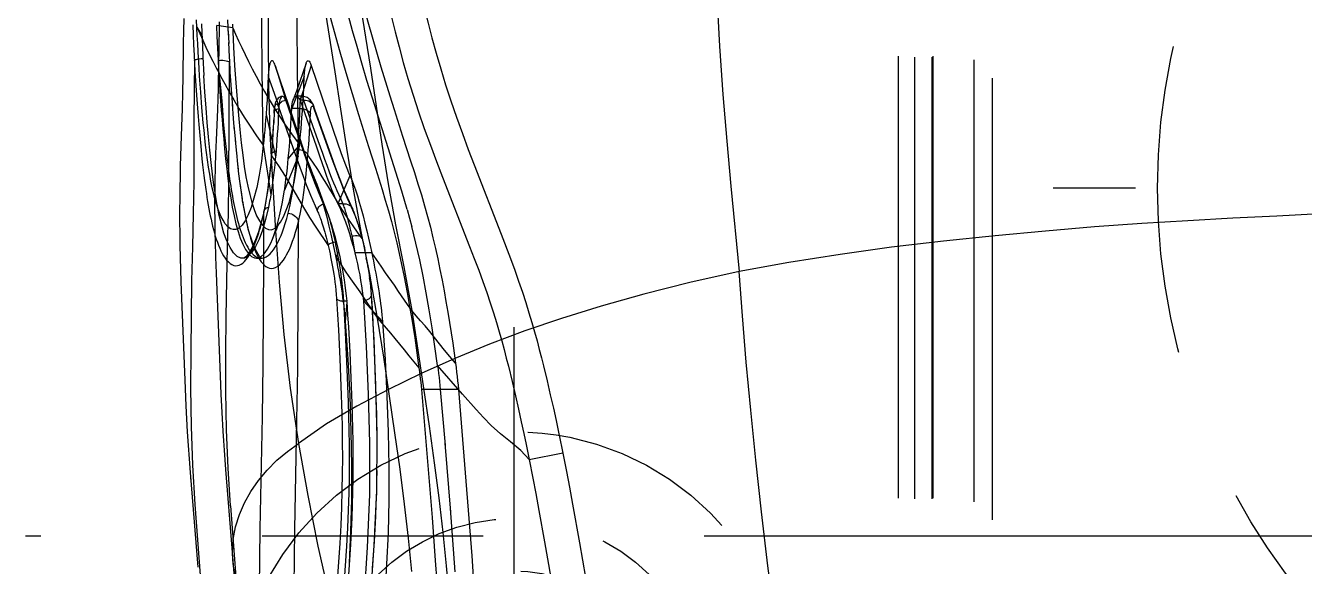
# Model space of a CAD drawing. Header units: inches. Extents: x 143011 to 144494, y -46023 to -44974.
# Drawn here: x 143734.56 to 143771.29, y -45387.29 to -45371.75 of the extents above; entities that cross this region are included whole.
import ezdxf

# ---------------------------------------------------------------- set-up
doc = ezdxf.new("R2010")
doc.units = ezdxf.units.IN
doc.header["$LTSCALE"] = 2
doc.header["$MEASUREMENT"] = 0
for name, pattern in [('CENTER', [50.8, 31.75, -6.35, 6.35, -6.35]), ('DASHED', [0.75, 0.5, -0.25]), ('HIDDEN', [9.525, 6.35, -3.175])]:
    doc.linetypes.add(name, pattern=pattern)
doc.layers.get('0').update_dxf_attribs({"linetype": 'CONTINUOUS'})
for name, color, linetype in [('CAV-COR', 1, 'CONTINUOUS'), ('DEFAULT_1', 7, 'CENTER'), ('DEFAULT_2', 8, 'HIDDEN'), ('wr2', 41, 'DASHED')]:
    doc.layers.add(name, color=color, linetype=linetype)

# ---------------------------------------------------------------- blocks, each defined once
blk = doc.blocks.new('20160901.140447')
at = {"layer": 'wr2', "linetype": 'CENTER', "ltscale": 0.2}
for p, q in [((0, -11), (0, 11)), ((-11, 0), (11, 0))]:
    blk.add_line(p, q, dxfattribs=at)
at = {"layer": 'wr2', "linetype": 'HIDDEN', "ltscale": 0.5}
for radius in [8, 5.5, 4]:
    blk.add_circle((0, 0), radius, dxfattribs=at)

msp = doc.modelspace()

# ---------------------------------------------------------------- linework, layer by layer
at = {"color": 8, "linetype": 'CENTER', "ltscale": 0.4}
msp.add_line((143807.077, -45376.419), (143764.077, -45376.419), dxfattribs=at)
at = {"color": 8, "linetype": 'HIDDEN', "ltscale": 0.7}
msp.add_circle((143785.577, -45376.419), 18.5, dxfattribs=at)
at = {"layer": 'CAV-COR', "linetype": 'ByBlock'}
for p, q in [((143739.102, -45371.544), (143739.093, -45371.898)), ((143739.361, -45371.73), (143739.372, -45372.024)), ((143739.607, -45371.698), (143739.617, -45371.96)), ((143740.039, -45371.75), (143740.052, -45372.064)), ((143740.12, -45371.642), (143740.112, -45371.936)), ((143739.093, -45371.898), (143739.086, -45372.259)), ((143739.372, -45372.024), (143739.383, -45372.289)), ((143739.617, -45371.96), (143739.633, -45372.33)), ((143740.052, -45372.064), (143740.067, -45372.399)), ((143740.112, -45371.936), (143740.106, -45372.223)), ((143739.086, -45372.259), (143739.074, -45373.227)), ((143739.383, -45372.289), (143739.397, -45372.606)), ((143739.633, -45372.33), (143739.648, -45372.645)), ((143739.644, -45372.17), (143739.736, -45372.366)), ((143740.067, -45372.399), (143740.084, -45372.748)), ((143740.106, -45372.223), (143740.096, -45373.034)), ((143739.404, -45372.751), (143739.389, -45374.451)), ((143739.397, -45372.606), (143739.42, -45373.053)), ((143739.648, -45372.645), (143739.677, -45373.186)), ((143739.935, -45372.77), (143740.043, -45372.98)), ((143740.084, -45372.748), (143740.097, -45372.986)), ((143740.084, -45372.748), (143740.1, -45372.748)), ((143739.074, -45373.227), (143739.067, -45373.662)), ((143740.043, -45372.98), (143740.096, -45373.081)), ((143740.096, -45373.034), (143740.092, -45373.287)), ((143740.085, -45373.556), (143740.076, -45373.848)), ((143740.092, -45373.287), (143740.085, -45373.556)), ((143739.067, -45373.662), (143739.056, -45374.136)), ((143740.076, -45373.848), (143740.064, -45374.162)), ((143739.056, -45374.136), (143739.039, -45374.65)), ((143740.064, -45374.162), (143740.028, -45375.045)), ((143739.389, -45374.451), (143739.385, -45376.238)), ((143740.028, -45375.045), (143740.014, -45375.428)), ((143740.014, -45375.428), (143740.002, -45375.821)), ((143740.002, -45375.821), (143739.993, -45376.224)), ((143740.012, -45378.403), (143740.028, -45378.865)), ((143739.02, -45379.112), (143739.126, -45381.939)), ((143740.028, -45378.865), (143740.141, -45381.818)), ((143739.126, -45381.939), (143739.159, -45382.674)), ((143740.141, -45381.818), (143740.164, -45382.34)), ((143739.296, -45382.174), (143739.309, -45383.268)), ((143740.164, -45382.34), (143740.19, -45382.869)), ((143740.19, -45382.869), (143740.221, -45383.407)), ((143739.309, -45383.268), (143739.348, -45384.386)), ((143739.283, -45384.592), (143739.508, -45387.317)), ((143739.348, -45384.386), (143739.417, -45385.515)), ((143740.299, -45384.509), (143740.485, -45386.765)), ((143740.485, -45386.765), (143740.653, -45388.947))]:
    msp.add_line(p, q, dxfattribs=at)
for points in [[(143754.266, -45361.355), (143754.291, -45366.233), (143754.312, -45367.825), (143754.35, -45369.389), (143754.409, -45370.898), (143754.49, -45372.341), (143754.587, -45373.726), (143754.698, -45375.065), (143754.817, -45376.362), (143755.055, -45378.818)], [(143741.764, -45366.037), (143741.623, -45368.384), (143741.567, -45369.605), (143741.535, -45370.856), (143741.524, -45372.144), (143741.536, -45373.467), (143741.576, -45374.827), (143741.645, -45376.22), (143741.731, -45377.649), (143741.836, -45379.118), (143741.976, -45380.627), (143742.157, -45382.174), (143742.398, -45383.757)], [(143739.736, -45372.366), (143739.833, -45372.565), (143739.935, -45372.77)], [(143739.404, -45372.751), (143739.41, -45372.742), (143739.422, -45372.734), (143739.438, -45372.726), (143739.457, -45372.718), (143739.481, -45372.712), (143739.511, -45372.705), (143739.551, -45372.699), (143739.598, -45372.695), (143739.65, -45372.694)], [(143739.42, -45373.053), (143739.437, -45373.34), (143739.455, -45373.615), (143739.473, -45373.876), (143739.491, -45374.125), (143739.51, -45374.363), (143739.529, -45374.591), (143739.567, -45375.015)], [(143739.99, -45376.488), (143739.967, -45376.335), (143739.925, -45376.018), (143739.886, -45375.683), (143739.848, -45375.325), (143739.81, -45374.942), (143739.774, -45374.537), (143739.74, -45374.11), (143739.707, -45373.659), (143739.677, -45373.186)], [(143739.039, -45374.65), (143739.019, -45375.204), (143739, -45375.79)], [(143739.567, -45375.015), (143739.586, -45375.212), (143739.623, -45375.578)], [(143739, -45375.79), (143738.992, -45376.095), (143738.986, -45376.407), (143738.982, -45376.725), (143738.98, -45377.05), (143738.981, -45377.381), (143738.984, -45377.719), (143738.99, -45378.063), (143738.998, -45378.41), (143739.02, -45379.112)], [(143739.623, -45375.578), (143739.642, -45375.746), (143739.66, -45375.904), (143739.678, -45376.054), (143739.696, -45376.196), (143739.714, -45376.329), (143739.732, -45376.457), (143739.75, -45376.578)], [(143739.385, -45376.238), (143739.373, -45377.156), (143739.347, -45378.106), (143739.326, -45379.085), (143739.309, -45380.086), (143739.299, -45381.114), (143739.296, -45382.174)], [(143739.993, -45376.224), (143739.99, -45376.43), (143739.988, -45376.639), (143739.987, -45376.851), (143739.987, -45377.065), (143739.989, -45377.282), (143739.991, -45377.502), (143739.995, -45377.724), (143739.999, -45377.948), (143740.012, -45378.403)], [(143739.75, -45376.578), (143739.767, -45376.693), (143739.785, -45376.805), (143739.804, -45376.912), (143739.822, -45377.015), (143739.841, -45377.116), (143739.861, -45377.216), (143739.882, -45377.315), (143739.904, -45377.413), (143739.928, -45377.511), (143739.953, -45377.608), (143739.979, -45377.703), (143739.995, -45377.759)], [(143771.724, -45377.161), (143770.499, -45377.226), (143769.239, -45377.287), (143767.946, -45377.355), (143766.621, -45377.438), (143765.261, -45377.536), (143763.859, -45377.652), (143762.406, -45377.786), (143760.921, -45377.942), (143759.433, -45378.121), (143757.952, -45378.323), (143756.484, -45378.554), (143755.055, -45378.818)], [(143755.055, -45378.818), (143753.64, -45379.131), (143752.318, -45379.464), (143751.086, -45379.811), (143749.95, -45380.164), (143748.896, -45380.524), (143747.88, -45380.908), (143746.885, -45381.318), (143745.923, -45381.748), (143744.985, -45382.203), (143744.074, -45382.683), (143743.199, -45383.198), (143742.398, -45383.757)], [(143757.802, -45397.669), (143757.377, -45395.89), (143756.999, -45394.108), (143756.66, -45392.354), (143756.36, -45390.62), (143756.099, -45388.918), (143755.878, -45387.28), (143755.692, -45385.724), (143755.532, -45384.237), (143755.388, -45382.803), (143755.257, -45381.419), (143755.149, -45380.09), (143755.055, -45378.818)], [(143739.159, -45382.674), (143739.178, -45383.049), (143739.201, -45383.429)], [(143739.201, -45383.429), (143739.225, -45383.813), (143739.253, -45384.201), (143739.283, -45384.592)], [(143740.221, -45383.407), (143740.239, -45383.679), (143740.257, -45383.953), (143740.299, -45384.509)], [(143740.511, -45387.105), (143740.502, -45386.897), (143740.522, -45386.517), (143740.589, -45386.152), (143740.699, -45385.8), (143740.848, -45385.461), (143741.031, -45385.136), (143741.246, -45384.825), (143741.493, -45384.528), (143741.771, -45384.243), (143742.075, -45383.99), (143742.398, -45383.757)], [(143742.398, -45383.757), (143742.664, -45385.259), (143742.955, -45386.707), (143743.266, -45388.101), (143743.596, -45389.44), (143743.941, -45390.724), (143744.299, -45391.96), (143744.67, -45393.15), (143745.054, -45394.29), (143745.448, -45395.386), (143745.848, -45396.44), (143746.257, -45397.449), (143746.678, -45398.416), (143747.114, -45399.341), (143747.563, -45400.225), (143748.029, -45401.059)], [(143739.417, -45385.515), (143739.648, -45388.564), (143739.706, -45389.352), (143739.83, -45390.964)]]:
    msp.add_lwpolyline(points, dxfattribs=at)
at = {"layer": 'DEFAULT_1', "color": 2, "linetype": 'CENTER', "ltscale": 0.5}
msp.add_line((143836.598, -45386.419), (143734.555, -45386.419), dxfattribs=at)
at = {"layer": 'DEFAULT_2', "color": 8, "linetype": 'HIDDEN'}
for p, q in [((143761.8, -45334.633), (143761.8, -45403.205)), ((143762.324, -45335.157), (143762.324, -45402.681)), ((143760.102, -45404.404), (143760.1, -45341.493)), ((143760.601, -45404.404), (143760.6, -45341.452)), ((143760.626, -45404.379), (143760.624, -45341.29)), ((143759.628, -45404.379), (143759.627, -45341.84)), ((143744.14, -45370.941), (143744.464, -45372.976)), ((143739.487, -45372.029), (143739.468, -45371.583)), ((143740.505, -45371.81), (143740.04, -45371.743)), ((143740.383, -45372.023), (143740.367, -45371.578)), ((143740.5, -45371.708), (143740.53, -45372.364)), ((143739.093, -45371.898), (143739.092, -45371.948)), ((143739.477, -45371.792), (143739.557, -45371.979)), ((143739.477, -45371.792), (143739.62, -45372.034)), ((143739.557, -45371.979), (143739.644, -45372.17)), ((143740.376, -45371.899), (143740.39, -45372.263)), ((143739.086, -45372.259), (143739.086, -45372.271)), ((143740.41, -45372.649), (143740.391, -45372.237)), ((143743.584, -45372.499), (143743.757, -45373.093)), ((143740.403, -45374.466), (143740.417, -45372.819)), ((143740.406, -45372.605), (143740.427, -45373.006)), ((143740.418, -45372.81), (143740.417, -45372.819)), ((143742.617, -45372.823), (143742.334, -45373.632)), ((143740.096, -45373.081), (143740.156, -45373.197)), ((143740.448, -45373.332), (143740.426, -45372.949)), ((143740.437, -45373.197), (143740.472, -45373.706)), ((143741.528, -45373.181), (143741.515, -45373.443)), ((143741.526, -45373.212), (143741.835, -45374.06)), ((143742.395, -45374.858), (143741.727, -45372.896)), ((143741.727, -45372.896), (143742.027, -45373.892)), ((143742.563, -45373.212), (143742.201, -45374.131)), ((143742.762, -45372.896), (143742.444, -45373.892)), ((143742.549, -45373.505), (143742.563, -45373.212)), ((143742.762, -45372.896), (143743.395, -45374.753)), ((143743.757, -45373.093), (143743.936, -45373.697)), ((143744.765, -45372.93), (143745.018, -45373.763)), ((143740.462, -45373.591), (143740.498, -45374.07)), ((143741.515, -45373.443), (143741.503, -45373.666)), ((143742.536, -45373.766), (143742.549, -45373.505)), ((143739.622, -45374.102), (143739.586, -45373.657)), ((143741.491, -45373.882), (143741.477, -45374.093)), ((143741.503, -45373.666), (143741.491, -45373.882)), ((143741.955, -45373.908), (143741.99, -45373.897)), ((143741.99, -45373.897), (143742.027, -45373.891)), ((143742.634, -45375.636), (143742.027, -45373.891)), ((143742.334, -45373.632), (143742.247, -45373.877)), ((143742.332, -45373.779), (143742.351, -45373.782)), ((143742.491, -45373.779), (143742.332, -45373.779)), ((143742.427, -45373.861), (143742.444, -45373.892)), ((143742.444, -45373.892), (143742.899, -45375.206)), ((143742.539, -45373.892), (143742.444, -45373.892)), ((143742.521, -45373.825), (143742.53, -45373.855)), ((143742.522, -45374), (143742.536, -45373.766)), ((143742.53, -45373.855), (143742.539, -45373.892)), ((143742.539, -45373.892), (143742.592, -45373.891)), ((143742.539, -45373.892), (143742.95, -45375.047)), ((143742.592, -45373.891), (143742.643, -45373.898)), ((143743.936, -45373.697), (143744.12, -45374.307)), ((143740.49, -45374.001), (143740.523, -45374.422)), ((143741.477, -45374.093), (143741.462, -45374.3)), ((143741.462, -45374.3), (143741.736, -45375.513)), ((143741.697, -45374.209), (143741.685, -45374.549)), ((143741.813, -45374.062), (143741.821, -45374.083)), ((143741.829, -45374.123), (143741.816, -45374.382)), ((143741.821, -45374.083), (143742.35, -45375.58)), ((143741.834, -45374.023), (143741.849, -45373.994)), ((143742.437, -45374.131), (143742.201, -45374.131)), ((143742.421, -45374.473), (143742.43, -45374.297)), ((143742.43, -45374.297), (143742.437, -45374.131)), ((143742.495, -45374.388), (143742.508, -45374.206)), ((143742.508, -45374.206), (143742.522, -45374)), ((143742.73, -45374.45), (143742.738, -45374.282)), ((143743.331, -45375.469), (143742.827, -45374.052)), ((143742.84, -45374.131), (143743.327, -45375.497)), ((143740.554, -45374.765), (143740.525, -45374.423)), ((143740.54, -45374.631), (143740.585, -45375.096)), ((143741.663, -45374.943), (143741.675, -45374.648)), ((143741.673, -45374.765), (143741.685, -45374.454)), ((143741.807, -45374.545), (143741.798, -45374.707)), ((143741.816, -45374.382), (143741.807, -45374.545)), ((143742.403, -45374.793), (143742.411, -45374.661)), ((143742.411, -45374.661), (143742.421, -45374.473)), ((143742.469, -45374.715), (143742.483, -45374.554)), ((143742.483, -45374.554), (143742.495, -45374.388)), ((143742.711, -45374.82), (143742.721, -45374.629)), ((143742.721, -45374.629), (143742.73, -45374.45)), ((143745.362, -45376.508), (143744.68, -45374.354)), ((143740.576, -45375.038), (143740.616, -45375.415)), ((143741.645, -45375.204), (143741.654, -45375.07)), ((143741.654, -45375.07), (143741.664, -45374.835)), ((143741.776, -45375.029), (143741.763, -45375.19)), ((143741.787, -45374.868), (143741.776, -45375.029)), ((143741.798, -45374.707), (143741.787, -45374.868)), ((143742.384, -45375.075), (143742.394, -45374.931)), ((143742.394, -45374.931), (143742.403, -45374.793)), ((143742.562, -45375.355), (143742.395, -45374.858)), ((143742.435, -45375.079), (143742.445, -45374.979)), ((143742.445, -45374.979), (143742.455, -45374.875)), ((143742.455, -45374.875), (143742.469, -45374.715)), ((143742.689, -45375.168), (143742.699, -45375.025)), ((143742.699, -45375.025), (143742.711, -45374.82)), ((143742.95, -45375.047), (143743.082, -45375.419)), ((143745.385, -45374.925), (143745.615, -45375.631)), ((143740.612, -45375.406), (143740.647, -45375.731)), ((143741.383, -45375.188), (143741.599, -45376.614)), ((143741.623, -45375.492), (143741.635, -45375.344)), ((143741.635, -45375.344), (143741.645, -45375.204)), ((143741.75, -45375.351), (143741.741, -45375.459)), ((143741.763, -45375.19), (143741.75, -45375.351)), ((143742.426, -45375.173), (143742.102, -45375.565)), ((143742.387, -45375.504), (143742.386, -45375.375)), ((143742.4, -45375.396), (143742.407, -45375.341)), ((143742.426, -45375.173), (143742.404, -45375.145)), ((143742.407, -45375.341), (143742.413, -45375.286)), ((143742.413, -45375.286), (143742.424, -45375.192)), ((143742.424, -45375.192), (143742.435, -45375.079)), ((143742.666, -45375.475), (143742.678, -45375.318)), ((143742.678, -45375.318), (143742.689, -45375.168)), ((143743.082, -45375.419), (143743.142, -45375.585)), ((143744.408, -45375.226), (143744.605, -45375.843)), ((143740.647, -45375.731), (143740.664, -45375.879)), ((143740.68, -45376.018), (143740.649, -45375.72)), ((143741.623, -45375.492), (143741.823, -45375.774)), ((143741.728, -45375.591), (143741.713, -45375.746)), ((143741.741, -45375.459), (143741.728, -45375.591)), ((143742.387, -45375.504), (143741.993, -45376.482)), ((143742.075, -45375.833), (143742.089, -45375.701)), ((143742.089, -45375.701), (143742.102, -45375.565)), ((143742.35, -45375.58), (143742.435, -45375.818)), ((143743.142, -45375.585), (143743.207, -45375.762)), ((143743.207, -45375.762), (143743.279, -45375.952)), ((143743.327, -45375.497), (143743.412, -45375.733)), ((143743.412, -45375.733), (143743.475, -45375.903)), ((143747.444, -45375.752), (143748.219, -45377.746)), ((143742.034, -45376.183), (143742.045, -45376.096)), ((143742.045, -45376.096), (143742.056, -45376.009)), ((143742.056, -45376.009), (143742.066, -45375.921)), ((143742.066, -45375.921), (143742.075, -45375.833)), ((143742.435, -45375.818), (143742.527, -45376.072)), ((143742.829, -45376.065), (143743.116, -45376.872)), ((143743.475, -45375.903), (143743.543, -45376.084)), ((143743.874, -45376.065), (143743.523, -45376.871)), ((143740.713, -45376.275), (143740.728, -45376.393)), ((143741.497, -45376.598), (143741.524, -45376.413)), ((143742.011, -45376.355), (143742.023, -45376.269)), ((143742.023, -45376.269), (143742.034, -45376.183)), ((143743.126, -45376.855), (143742.928, -45376.318)), ((143745.518, -45377.032), (143745.362, -45376.508)), ((143743.246, -45377.176), (143743.126, -45376.855)), ((143743.523, -45376.871), (143743.579, -45376.979)), ((143743.668, -45376.871), (143743.523, -45376.871)), ((143743.608, -45376.74), (143743.668, -45376.871)), ((143743.668, -45376.871), (143743.679, -45376.9)), ((143740.11, -45377.164), (143740.065, -45376.938)), ((143740.085, -45377.022), (143740.082, -45377.01)), ((143741.398, -45378.549), (143741.4, -45377.144)), ((143741.399, -45377.088), (143741.399, -45377.088)), ((143741.4, -45377.144), (143741.435, -45376.964)), ((143741.533, -45376.97), (143741.45, -45377.325)), ((143745.519, -45377.035), (143745.652, -45377.53)), ((143741.689, -45377.783), (143741.774, -45377.519)), ((143741.73, -45377.689), (143741.759, -45377.62)), ((143741.847, -45377.424), (143741.847, -45377.424)), ((143741.649, -45377.884), (143741.689, -45377.783)), ((143741.65, -45377.884), (143741.697, -45377.766)), ((143741.697, -45377.766), (143741.73, -45377.689)), ((143743.455, -45377.842), (143743.405, -45377.659)), ((143743.504, -45378.032), (143743.455, -45377.842)), ((143743.858, -45377.726), (143743.911, -45377.905)), ((143743.925, -45377.795), (143743.935, -45377.842)), ((143744.221, -45377.846), (143744.248, -45377.975)), ((143744.222, -45377.846), (143744.222, -45377.869)), ((143744.222, -45377.869), (143744.235, -45377.921)), ((143744.251, -45377.967), (143744.275, -45378.091)), ((143743.476, -45378.409), (143743.552, -45378.229)), ((143743.552, -45378.229), (143743.504, -45378.032)), ((143744.5, -45378.276), (143744.012, -45378.282)), ((143744.278, -45378.081), (143744.302, -45378.216)), ((143744.327, -45378.314), (143744.303, -45378.197)), ((143741.188, -45378.436), (143741.326, -45378.436)), ((143741.325, -45378.436), (143741.332, -45378.436)), ((143741.332, -45378.436), (143741.338, -45378.437)), ((143743.476, -45378.409), (143743.618, -45378.623)), ((143744.358, -45378.498), (143744.372, -45378.575)), ((143744.4, -45378.737), (143744.413, -45378.821)), ((143743.777, -45379.52), (143743.76, -45379.369)), ((143744.484, -45379.456), (143744.502, -45379.735)), ((143743.791, -45379.664), (143743.687, -45379.664)), ((143743.75, -45380.254), (143743.793, -45379.694)), ((143743.791, -45379.664), (143743.777, -45379.52)), ((143743.791, -45379.669), (143743.791, -45379.664)), ((143743.792, -45379.679), (143743.792, -45379.674)), ((143744.806, -45380.254), (143744.26, -45379.658)), ((143744.502, -45379.735), (143744.518, -45380.019)), ((143745.649, -45379.938), (143745.524, -45379.766)), ((143744.518, -45380.019), (143744.533, -45380.312)), ((143744.54, -45379.975), (143744.668, -45380.154)), ((143744.845, -45381.279), (143744.668, -45380.154)), ((143745.649, -45379.938), (143745.827, -45381.079)), ((143743.542, -45380.492), (143743.58, -45381.325)), ((143744.533, -45380.312), (143744.555, -45380.774)), ((143744.555, -45380.774), (143744.59, -45381.64)), ((143743.91, -45381.874), (143743.878, -45381.147)), ((143743.58, -45381.325), (143743.611, -45382.112)), ((143744.59, -45381.64), (143744.62, -45382.454)), ((143747.111, -45382.34), (143746.392, -45381.516)), ((143748.424, -45381.535), (143748.532, -45381.976)), ((143749.431, -45381.525), (143749.535, -45381.957)), ((143748.532, -45381.976), (143748.629, -45382.387)), ((143749.535, -45381.957), (143749.63, -45382.362)), ((143745.927, -45382.205), (143746.085, -45384.047)), ((143746.991, -45382.205), (143745.927, -45382.205)), ((143746.469, -45382.205), (143746.605, -45383.803)), ((143746.991, -45382.205), (143747.188, -45384.604)), ((143747.502, -45382.782), (143747.111, -45382.34)), ((143748.629, -45382.387), (143748.717, -45382.771)), ((143749.63, -45382.362), (143749.717, -45382.742)), ((143748.717, -45382.771), (143748.797, -45383.133)), ((143749.717, -45382.742), (143749.795, -45383.1)), ((143748.797, -45383.133), (143748.87, -45383.472)), ((143749.795, -45383.1), (143749.865, -45383.434)), ((143748.87, -45383.472), (143748.935, -45383.789)), ((143749.865, -45383.434), (143749.958, -45383.891)), ((143746.601, -45383.751), (143746.759, -45385.736)), ((143748.935, -45383.789), (143749.023, -45384.223)), ((143739.253, -45384.201), (143739.255, -45384.232)), ((143746.085, -45384.047), (143746.233, -45385.891)), ((143749.023, -45384.223), (143749.986, -45384.032)), ((143749.023, -45384.223), (143749.127, -45384.755)), ((143749.958, -45383.891), (143750.091, -45384.568)), ((143739.283, -45384.592), (143739.304, -45384.854)), ((143750.091, -45384.568), (143750.177, -45385.018)), ((143749.127, -45384.755), (143749.212, -45385.199)), ((143749.212, -45385.199), (143749.303, -45385.684)), ((143750.177, -45385.018), (143750.268, -45385.508)), ((143740.441, -45385.556), (143740.794, -45390.225)), ((143746.75, -45385.629), (143746.887, -45387.451)), ((143749.303, -45385.684), (143749.467, -45386.589)), ((143750.268, -45385.508), (143750.466, -45386.617)), ((143743.579, -45386.623), (143743.504, -45387.711)), ((143743.774, -45386.707), (143743.658, -45388.372)), ((143743.812, -45387.973), (143743.898, -45386.665)), ((143744.565, -45386.575), (143744.513, -45387.344)), ((143749.467, -45386.589), (143749.913, -45389.129)), ((143750.466, -45386.617), (143750.876, -45388.96))]:
    msp.add_line(p, q, dxfattribs=at)
for points in [[(143741.383, -45375.191), (143741.35, -45372.98), (143741.342, -45371.834), (143741.34, -45370.651), (143741.344, -45369.434), (143741.354, -45368.213), (143741.372, -45366.988), (143741.403, -45365.745), (143741.453, -45364.503), (143741.522, -45363.274), (143741.613, -45362.07)], [(143742.636, -45362.069), (143742.545, -45363.243), (143742.474, -45364.445), (143742.423, -45365.66), (143742.389, -45366.88), (143742.368, -45368.097), (143742.355, -45369.333), (143742.348, -45370.574), (143742.347, -45371.776), (143742.353, -45372.926), (143742.386, -45375.375)], [(143744.345, -45366.958), (143744.366, -45367.352), (143744.392, -45367.741), (143744.425, -45368.123), (143744.465, -45368.491), (143744.513, -45368.848), (143744.568, -45369.208), (143744.633, -45369.571), (143744.704, -45369.935), (143744.783, -45370.308), (143744.87, -45370.695), (143744.963, -45371.093), (143745.063, -45371.502), (143745.169, -45371.923), (143745.283, -45372.357), (143745.406, -45372.804), (143745.54, -45373.268), (143745.686, -45373.744), (143745.843, -45374.223), (143746.01, -45374.705), (143746.185, -45375.188), (143746.361, -45375.655), (143746.534, -45376.104)], [(143745.323, -45366.91), (143745.342, -45367.294), (143745.368, -45367.667), (143745.4, -45368.029), (143745.438, -45368.374), (143745.483, -45368.708), (143745.536, -45369.047), (143745.597, -45369.391), (143745.665, -45369.738), (143745.742, -45370.099), (143745.825, -45370.476), (143745.917, -45370.865), (143746.015, -45371.267), (143746.119, -45371.679), (143746.229, -45372.104), (143746.349, -45372.54), (143746.48, -45372.989), (143746.621, -45373.45), (143746.771, -45373.913), (143746.933, -45374.38), (143747.104, -45374.849), (143747.274, -45375.307), (143747.444, -45375.752)], [(143742.974, -45370.048), (143743.024, -45370.296), (143743.078, -45370.551), (143743.137, -45370.813), (143743.202, -45371.081), (143743.271, -45371.355), (143743.343, -45371.635), (143743.42, -45371.919), (143743.584, -45372.499)], [(143743.451, -45373.079), (143743.123, -45371.03), (143742.974, -45370.048)], [(143743.993, -45369.975), (143744.079, -45370.377), (143744.173, -45370.789), (143744.276, -45371.21), (143744.391, -45371.639), (143744.514, -45372.072), (143744.765, -45372.93)], [(143744.68, -45374.354), (143744.517, -45373.831), (143744.363, -45373.322), (143744.216, -45372.827), (143744.079, -45372.353), (143743.951, -45371.9), (143743.833, -45371.469), (143743.728, -45371.065)], [(143739.538, -45372.969), (143739.511, -45372.501), (143739.499, -45372.265), (143739.487, -45372.029)], [(143740.505, -45371.81), (143740.585, -45371.995), (143740.672, -45372.183), (143740.763, -45372.377), (143740.859, -45372.575), (143740.96, -45372.778), (143741.066, -45372.986), (143741.178, -45373.199), (143741.297, -45373.417), (143741.421, -45373.642), (143741.553, -45373.871), (143741.695, -45374.107), (143741.848, -45374.349), (143742.014, -45374.6), (143742.193, -45374.858), (143742.382, -45375.118)], [(143740.53, -45372.364), (143740.561, -45372.894), (143740.595, -45373.396), (143740.631, -45373.872), (143740.669, -45374.32), (143740.709, -45374.737), (143740.749, -45375.121), (143740.792, -45375.473), (143740.837, -45375.797), (143740.885, -45376.093), (143740.937, -45376.36), (143740.993, -45376.606), (143741.054, -45376.832), (143741.121, -45377.036), (143741.193, -45377.212), (143741.272, -45377.362), (143741.358, -45377.484), (143741.445, -45377.568), (143741.532, -45377.61), (143741.62, -45377.614), (143741.708, -45377.58), (143741.727, -45377.567)], [(143740.1, -45372.748), (143740.153, -45372.745), (143740.218, -45372.746), (143740.274, -45372.751), (143740.321, -45372.758), (143740.358, -45372.767), (143740.387, -45372.778), (143740.407, -45372.79), (143740.417, -45372.804), (143740.418, -45372.81)], [(143741.727, -45372.896), (143741.714, -45372.861), (143741.701, -45372.831), (143741.689, -45372.806), (143741.677, -45372.786), (143741.664, -45372.771), (143741.652, -45372.761), (143741.641, -45372.756), (143741.63, -45372.756), (143741.619, -45372.76), (143741.609, -45372.768), (143741.6, -45372.781), (143741.591, -45372.797), (143741.583, -45372.815), (143741.576, -45372.837), (143741.569, -45372.86), (143741.563, -45372.885), (143741.557, -45372.911), (143741.552, -45372.939), (143741.548, -45372.968), (143741.544, -45372.997), (143741.54, -45373.027), (143741.537, -45373.058), (143741.534, -45373.088), (143741.532, -45373.119), (143741.529, -45373.15), (143741.528, -45373.181)], [(143742.563, -45373.212), (143742.569, -45373.108), (143742.578, -45373.017), (143742.589, -45372.938), (143742.603, -45372.871), (143742.617, -45372.824)], [(143742.617, -45372.824), (143742.619, -45372.816), (143742.637, -45372.778), (143742.656, -45372.759), (143742.677, -45372.757), (143742.698, -45372.77), (143742.719, -45372.797), (143742.74, -45372.839), (143742.762, -45372.896)], [(143739.586, -45373.657), (143739.553, -45373.201), (143739.538, -45372.969)], [(143740.097, -45372.986), (143740.099, -45373.019), (143740.106, -45373.128)], [(143740.109, -45373.154), (143740.123, -45373.402), (143740.139, -45373.656), (143740.157, -45373.916), (143740.177, -45374.18), (143740.198, -45374.45), (143740.221, -45374.726), (143740.246, -45375.005), (143740.273, -45375.287), (143740.302, -45375.573), (143740.334, -45375.861), (143740.368, -45376.147), (143740.406, -45376.429), (143740.448, -45376.703), (143740.493, -45376.965), (143740.543, -45377.214), (143740.598, -45377.447), (143740.658, -45377.663), (143740.724, -45377.858), (143740.796, -45378.032), (143740.873, -45378.179)], [(143740.109, -45373.154), (143740.132, -45373.34), (143740.154, -45373.528), (143740.173, -45373.719), (143740.19, -45373.914), (143740.219, -45374.308)], [(143740.156, -45373.197), (143740.276, -45373.419), (143740.403, -45373.649), (143740.537, -45373.885), (143740.681, -45374.128), (143740.837, -45374.38), (143741.007, -45374.642), (143741.19, -45374.913), (143741.384, -45375.185)], [(143744.668, -45380.154), (143744.441, -45378.896), (143744.196, -45377.663), (143743.971, -45376.445), (143743.783, -45375.27), (143743.616, -45374.151), (143743.451, -45373.079)], [(143744.464, -45372.976), (143744.788, -45375.152), (143744.97, -45376.295), (143745.186, -45377.472), (143745.425, -45378.683), (143745.649, -45379.938)], [(143741.93, -45373.781), (143741.925, -45373.782), (143741.894, -45373.79), (143741.865, -45373.802), (143741.837, -45373.819), (143741.813, -45373.838), (143741.792, -45373.859), (143741.774, -45373.883), (143741.76, -45373.907), (143741.748, -45373.931), (143741.738, -45373.956), (143741.73, -45373.981), (143741.723, -45374.008), (143741.717, -45374.036), (143741.711, -45374.066), (143741.707, -45374.099), (143741.703, -45374.133), (143741.699, -45374.17)], [(143741.93, -45373.781), (143741.927, -45373.782), (143741.91, -45373.792), (143741.893, -45373.812), (143741.878, -45373.843), (143741.864, -45373.884), (143741.852, -45373.934), (143741.842, -45373.993), (143741.835, -45374.06)], [(143741.849, -45373.994), (143741.869, -45373.968), (143741.894, -45373.944), (143741.922, -45373.924), (143741.955, -45373.908)], [(143742.027, -45373.891), (143742.007, -45373.849), (143741.986, -45373.817), (143741.966, -45373.794), (143741.946, -45373.783), (143741.93, -45373.781)], [(143742.201, -45374.131), (143742.208, -45374.063), (143742.217, -45374), (143742.228, -45373.943), (143742.242, -45373.893), (143742.247, -45373.877)], [(143742.247, -45373.877), (143742.257, -45373.852), (143742.274, -45373.819), (143742.292, -45373.797), (143742.312, -45373.783), (143742.332, -45373.779)], [(143742.351, -45373.782), (143742.371, -45373.793), (143742.39, -45373.811)], [(143742.39, -45373.811), (143742.409, -45373.833), (143742.427, -45373.861)], [(143742.437, -45374.131), (143742.439, -45374.068), (143742.442, -45374.01), (143742.446, -45373.956), (143742.451, -45373.909), (143742.456, -45373.868), (143742.463, -45373.834), (143742.47, -45373.808), (143742.477, -45373.79), (143742.485, -45373.78), (143742.491, -45373.779)], [(143742.827, -45374.052), (143742.815, -45374.022), (143742.803, -45373.993), (143742.788, -45373.965), (143742.772, -45373.937), (143742.753, -45373.911), (143742.73, -45373.884), (143742.705, -45373.86), (143742.676, -45373.838), (143742.646, -45373.819), (143742.613, -45373.803), (143742.578, -45373.791), (143742.543, -45373.783), (143742.507, -45373.779), (143742.491, -45373.779)], [(143742.491, -45373.779), (143742.494, -45373.779), (143742.503, -45373.786), (143742.512, -45373.802), (143742.521, -45373.825)], [(143742.643, -45373.898), (143742.691, -45373.914), (143742.734, -45373.936), (143742.771, -45373.966), (143742.801, -45374.001), (143742.823, -45374.042)], [(143745.018, -45373.763), (143745.142, -45374.163), (143745.385, -45374.925)], [(143740.089, -45377.033), (143740.055, -45376.935), (143740.006, -45376.772), (143739.96, -45376.596), (143739.918, -45376.412), (143739.879, -45376.22), (143739.844, -45376.02), (143739.811, -45375.816), (143739.781, -45375.609), (143739.754, -45375.397), (143739.728, -45375.184), (143739.704, -45374.97), (143739.682, -45374.755), (143739.661, -45374.539), (143739.641, -45374.321), (143739.622, -45374.102)], [(143740.219, -45374.308), (143740.236, -45374.504), (143740.271, -45374.884)], [(143741.462, -45374.3), (143741.451, -45374.455), (143741.438, -45374.608), (143741.426, -45374.758), (143741.412, -45374.905), (143741.398, -45375.049), (143741.383, -45375.191)], [(143741.695, -45374.238), (143741.697, -45374.226), (143741.703, -45374.208), (143741.715, -45374.192), (143741.73, -45374.177), (143741.75, -45374.163), (143741.774, -45374.152), (143741.8, -45374.143), (143741.829, -45374.136)], [(143741.699, -45374.262), (143741.695, -45374.244), (143741.695, -45374.238)], [(143741.699, -45374.262), (143741.701, -45374.227), (143741.699, -45374.17)], [(143741.703, -45374.194), (143741.706, -45374.163), (143741.709, -45374.135), (143741.713, -45374.109), (143741.718, -45374.085), (143741.722, -45374.064), (143741.728, -45374.045), (143741.733, -45374.03), (143741.739, -45374.018), (143741.746, -45374.008), (143741.753, -45374.002), (143741.76, -45373.999), (143741.767, -45373.999), (143741.774, -45374.002), (143741.782, -45374.008), (143741.79, -45374.017), (143741.797, -45374.029), (143741.805, -45374.044), (143741.813, -45374.062)], [(143741.821, -45374.083), (143741.825, -45374.053), (143741.834, -45374.023)], [(143741.835, -45374.06), (143741.833, -45374.072), (143741.832, -45374.085), (143741.831, -45374.097), (143741.83, -45374.11), (143741.829, -45374.123)], [(143742.102, -45375.565), (143742.123, -45375.332), (143742.142, -45375.095), (143742.159, -45374.856), (143742.175, -45374.616), (143742.189, -45374.374), (143742.201, -45374.131)], [(143742.437, -45374.131), (143742.484, -45374.134), (143742.53, -45374.142), (143742.573, -45374.153), (143742.614, -45374.168), (143742.65, -45374.186), (143742.681, -45374.207), (143742.707, -45374.23), (143742.726, -45374.256), (143742.738, -45374.282)], [(143742.738, -45374.282), (143742.74, -45374.242), (143742.743, -45374.205), (143742.747, -45374.173), (143742.752, -45374.143), (143742.757, -45374.117), (143742.763, -45374.096), (143742.77, -45374.08), (143742.778, -45374.068), (143742.786, -45374.062), (143742.795, -45374.062), (143742.804, -45374.066), (143742.813, -45374.075), (143742.822, -45374.089), (143742.831, -45374.108), (143742.84, -45374.131)], [(143742.827, -45374.052), (143742.836, -45374.085), (143742.84, -45374.131)], [(143744.12, -45374.307), (143744.215, -45374.613), (143744.408, -45375.226)], [(143740.441, -45385.556), (143740.371, -45384.473), (143740.328, -45383.367), (143740.311, -45382.252), (143740.312, -45381.163), (143740.321, -45380.112), (143740.338, -45379.088), (143740.36, -45378.097), (143740.386, -45377.143), (143740.399, -45376.223), (143740.403, -45374.466)], [(143740.271, -45374.884), (143740.288, -45375.06), (143740.323, -45375.387)], [(143741.653, -45375.014), (143741.641, -45375.185), (143741.629, -45375.349), (143741.62, -45375.46)], [(143743.395, -45374.753), (143743.509, -45375.092), (143743.623, -45375.426), (143743.744, -45375.75), (143743.874, -45376.065)], [(143741.384, -45375.185), (143741.328, -45375.64), (143741.265, -45376.045), (143741.194, -45376.401), (143741.117, -45376.71), (143741.034, -45376.973), (143740.948, -45377.19), (143740.861, -45377.36), (143740.773, -45377.485), (143740.686, -45377.57), (143740.6, -45377.611), (143740.517, -45377.612), (143740.438, -45377.585), (143740.363, -45377.53), (143740.293, -45377.447), (143740.228, -45377.345), (143740.166, -45377.225), (143740.109, -45377.086), (143740.089, -45377.033)], [(143740.323, -45375.387), (143740.339, -45375.535), (143740.356, -45375.674), (143740.372, -45375.805), (143740.388, -45375.929), (143740.403, -45376.046), (143740.418, -45376.158), (143740.434, -45376.264), (143740.449, -45376.365), (143740.464, -45376.463), (143740.48, -45376.558), (143740.496, -45376.649), (143740.512, -45376.739), (143740.528, -45376.828), (143740.545, -45376.915), (143740.563, -45377.002), (143740.582, -45377.089), (143740.602, -45377.176), (143740.623, -45377.263), (143740.645, -45377.35), (143740.668, -45377.436), (143740.693, -45377.521), (143740.719, -45377.604), (143740.746, -45377.686), (143740.774, -45377.765), (143740.803, -45377.842), (143740.834, -45377.916), (143740.866, -45377.987), (143740.9, -45378.055), (143740.936, -45378.119), (143740.973, -45378.179)], [(143741.62, -45375.46), (143741.621, -45375.451), (143741.627, -45375.432), (143741.638, -45375.413), (143741.653, -45375.396), (143741.673, -45375.381), (143741.696, -45375.369), (143741.722, -45375.358), (143741.75, -45375.351)], [(143742.098, -45377.143), (143742.142, -45376.948), (143742.183, -45376.748), (143742.22, -45376.544), (143742.252, -45376.338), (143742.28, -45376.13), (143742.306, -45375.922), (143742.329, -45375.714), (143742.349, -45375.507), (143742.366, -45375.302)], [(143742.366, -45375.302), (143742.373, -45375.225), (143742.384, -45375.075)], [(143742.366, -45375.302), (143742.413, -45375.306), (143742.459, -45375.315), (143742.502, -45375.329), (143742.542, -45375.346), (143742.578, -45375.367), (143742.61, -45375.39), (143742.635, -45375.417), (143742.654, -45375.445), (143742.666, -45375.475)], [(143742.404, -45375.145), (143742.39, -45375.127), (143742.382, -45375.118)], [(143742.387, -45375.504), (143742.389, -45375.486), (143742.4, -45375.396)], [(143742.829, -45376.065), (143742.737, -45375.837), (143742.647, -45375.599), (143742.562, -45375.355)], [(143742.899, -45375.206), (143742.995, -45375.488), (143743.14, -45375.906)], [(143741.62, -45375.46), (143741.611, -45375.554), (143741.587, -45375.816), (143741.56, -45376.063), (143741.532, -45376.296), (143741.501, -45376.513), (143741.47, -45376.715), (143741.436, -45376.902), (143741.399, -45377.088)], [(143741.59, -45375.857), (143741.607, -45375.674), (143741.623, -45375.492)], [(143741.713, -45375.746), (143741.697, -45375.899), (143741.688, -45375.974), (143741.679, -45376.049), (143741.67, -45376.122), (143741.661, -45376.195), (143741.651, -45376.267), (143741.641, -45376.338), (143741.631, -45376.408), (143741.62, -45376.478), (143741.61, -45376.546), (143741.599, -45376.614)], [(143741.623, -45375.492), (143741.619, -45375.472), (143741.62, -45375.46)], [(143741.727, -45377.567), (143741.794, -45377.507), (143741.879, -45377.395), (143741.963, -45377.246), (143742.045, -45377.057), (143742.123, -45376.83), (143742.198, -45376.562), (143742.267, -45376.253), (143742.331, -45375.901), (143742.387, -45375.504)], [(143741.823, -45375.774), (143742.013, -45376.076), (143742.195, -45376.379), (143742.537, -45376.973)], [(143742.397, -45377.376), (143742.442, -45377.172), (143742.482, -45376.964), (143742.519, -45376.754), (143742.551, -45376.541), (143742.58, -45376.326), (143742.606, -45376.111), (143742.629, -45375.898), (143742.649, -45375.686), (143742.666, -45375.475)], [(143743.117, -45376.875), (143742.989, -45376.577), (143742.866, -45376.272), (143742.748, -45375.958), (143742.634, -45375.636)], [(143743.208, -45376.302), (143743.08, -45376.092), (143742.947, -45375.88), (143742.809, -45375.672), (143742.666, -45375.475)], [(143743.946, -45377.008), (143743.859, -45376.816), (143743.721, -45376.499), (143743.588, -45376.169), (143743.459, -45375.825), (143743.331, -45375.469)], [(143745.615, -45375.631), (143745.724, -45375.968), (143745.827, -45376.296), (143745.925, -45376.614), (143746.017, -45376.928), (143746.103, -45377.237), (143746.183, -45377.541), (143746.259, -45377.845), (143746.33, -45378.15), (143746.396, -45378.455), (143746.459, -45378.76), (143746.519, -45379.067), (143746.576, -45379.373), (143746.631, -45379.678), (143746.683, -45379.981), (143746.734, -45380.282), (143746.781, -45380.58), (143746.825, -45380.874), (143746.867, -45381.163), (143746.906, -45381.449)], [(143740.792, -45376.822), (143740.754, -45376.545), (143740.718, -45376.286), (143740.683, -45376.011)], [(143741.524, -45376.413), (143741.548, -45376.227), (143741.57, -45376.041), (143741.59, -45375.857)], [(143742.527, -45376.072), (143742.576, -45376.205), (143742.628, -45376.341), (143742.683, -45376.481), (143742.742, -45376.626), (143742.804, -45376.774), (143742.87, -45376.926)], [(143742.928, -45376.319), (143742.884, -45376.202), (143742.829, -45376.065)], [(143743.14, -45375.906), (143743.189, -45376.045), (143743.241, -45376.183), (143743.293, -45376.32), (143743.348, -45376.458), (143743.404, -45376.596), (143743.463, -45376.733), (143743.523, -45376.871)], [(143743.279, -45375.952), (143743.317, -45376.052), (143743.358, -45376.155), (143743.401, -45376.263), (143743.448, -45376.375), (143743.497, -45376.492), (143743.551, -45376.613), (143743.608, -45376.74)], [(143743.543, -45376.084), (143743.579, -45376.179), (143743.617, -45376.278), (143743.658, -45376.38), (143743.701, -45376.486), (143743.747, -45376.596), (143743.796, -45376.711), (143743.849, -45376.831), (143743.906, -45376.956)], [(143743.874, -45376.065), (143743.925, -45376.184), (143743.977, -45376.319), (143744.031, -45376.469), (143744.087, -45376.637), (143744.143, -45376.82), (143744.198, -45377.013), (143744.253, -45377.216), (143744.306, -45377.429), (143744.358, -45377.643), (143744.407, -45377.854), (143744.455, -45378.064), (143744.5, -45378.276)], [(143744.605, -45375.843), (143744.702, -45376.151), (143744.797, -45376.459), (143744.89, -45376.767), (143744.98, -45377.074), (143745.064, -45377.382), (143745.145, -45377.689), (143745.221, -45377.996), (143745.292, -45378.303), (143745.358, -45378.611), (143745.421, -45378.917), (143745.48, -45379.223), (143745.536, -45379.527), (143745.589, -45379.83), (143745.64, -45380.13), (143745.689, -45380.427), (143745.735, -45380.722), (143745.778, -45381.013), (143745.819, -45381.301), (143745.857, -45381.586)], [(143746.534, -45376.104), (143747.31, -45378.096), (143747.445, -45378.446), (143747.572, -45378.781), (143747.691, -45379.104), (143747.802, -45379.416), (143747.905, -45379.715), (143747.999, -45380.005), (143748.085, -45380.284), (143748.163, -45380.553), (143748.236, -45380.812), (143748.303, -45381.062), (143748.365, -45381.303), (143748.424, -45381.535)], [(143740.065, -45376.938), (143740.06, -45376.911), (143740.012, -45376.635), (143739.99, -45376.488)], [(143740.744, -45376.507), (143740.76, -45376.616), (143740.776, -45376.72)], [(143741.774, -45377.519), (143741.853, -45377.214), (143741.926, -45376.867), (143741.993, -45376.482)], [(143741.993, -45376.482), (143741.999, -45376.44), (143742.011, -45376.355)], [(143743.476, -45378.409), (143743.43, -45378.184), (143743.382, -45377.96), (143743.332, -45377.738), (143743.28, -45377.517), (143743.226, -45377.297), (143743.171, -45377.087), (143743.114, -45376.886), (143743.056, -45376.694), (143742.997, -45376.515), (143742.94, -45376.352), (143742.928, -45376.319)], [(143744.222, -45377.869), (143744.094, -45377.686), (143743.962, -45377.5), (143743.83, -45377.309), (143743.701, -45377.115), (143743.577, -45376.917), (143743.455, -45376.715), (143743.208, -45376.302)], [(143741.338, -45378.437), (143741.34, -45378.438), (143741.341, -45378.438), (143741.336, -45378.434), (143741.321, -45378.423), (143741.298, -45378.399), (143741.267, -45378.363), (143741.233, -45378.314), (143741.196, -45378.251), (143741.157, -45378.173), (143741.116, -45378.082), (143741.074, -45377.977), (143741.033, -45377.856), (143740.991, -45377.72), (143740.95, -45377.568), (143740.909, -45377.4), (143740.869, -45377.214), (143740.83, -45377.009), (143740.791, -45376.787)], [(143740.792, -45376.822), (143740.808, -45376.921), (143740.825, -45377.017), (143740.843, -45377.113), (143740.861, -45377.208), (143740.88, -45377.303), (143740.9, -45377.397), (143740.922, -45377.492), (143740.944, -45377.587), (143740.968, -45377.68), (143740.993, -45377.771), (143741.02, -45377.862), (143741.047, -45377.95), (143741.077, -45378.035), (143741.107, -45378.117), (143741.139, -45378.197), (143741.172, -45378.273), (143741.208, -45378.345), (143741.245, -45378.413), (143741.283, -45378.476), (143741.324, -45378.535), (143741.367, -45378.587), (143741.413, -45378.633), (143741.461, -45378.672), (143741.511, -45378.701), (143741.565, -45378.719), (143741.622, -45378.727), (143741.68, -45378.721), (143741.739, -45378.699), (143741.798, -45378.663), (143741.855, -45378.616), (143741.909, -45378.559), (143741.96, -45378.492), (143742.009, -45378.418), (143742.055, -45378.34), (143742.099, -45378.254), (143742.143, -45378.16), (143742.186, -45378.058), (143742.228, -45377.948), (143742.27, -45377.826), (143742.313, -45377.69), (143742.355, -45377.54), (143742.397, -45377.376)], [(143741.435, -45376.964), (143741.468, -45376.782), (143741.497, -45376.598)], [(143741.599, -45376.614), (143741.588, -45376.676), (143741.577, -45376.738), (143741.566, -45376.798), (143741.555, -45376.856), (143741.544, -45376.914), (143741.533, -45376.97)], [(143742.94, -45377.079), (143742.941, -45377.048), (143742.949, -45377.016), (143742.963, -45376.985), (143742.983, -45376.956), (143743.008, -45376.929), (143743.036, -45376.908), (143743.064, -45376.893), (143743.091, -45376.882), (143743.117, -45376.875)], [(143743.246, -45377.176), (143743.223, -45377.116), (143743.201, -45377.062), (143743.18, -45377.011), (143743.158, -45376.962), (143743.138, -45376.917), (143743.117, -45376.875)], [(143743.668, -45376.871), (143743.718, -45376.869), (143743.767, -45376.874), (143743.812, -45376.887), (143743.854, -45376.907), (143743.89, -45376.933), (143743.921, -45376.965), (143743.945, -45377.006)], [(143743.679, -45376.9), (143743.691, -45376.931), (143743.702, -45376.964), (143743.715, -45376.999)], [(143740.082, -45377.01), (143740.078, -45376.997), (143740.074, -45376.984), (143740.071, -45376.969), (143740.068, -45376.954), (143740.065, -45376.938)], [(143740.81, -45378.435), (143740.737, -45378.431), (143740.633, -45378.382), (143740.53, -45378.281), (143740.43, -45378.13), (143740.338, -45377.938), (143740.255, -45377.713), (143740.179, -45377.453), (143740.11, -45377.164)], [(143741.399, -45377.088), (143741.369, -45377.224), (143741.308, -45377.466), (143741.244, -45377.678), (143741.18, -45377.861), (143741.115, -45378.016), (143741.052, -45378.146), (143740.99, -45378.252), (143740.931, -45378.334), (143740.88, -45378.39), (143740.843, -45378.419)], [(143741.326, -45378.436), (143741.352, -45378.434), (143741.409, -45378.422), (143741.465, -45378.397), (143741.522, -45378.359), (143741.577, -45378.31), (143741.628, -45378.254), (143741.677, -45378.19), (143741.723, -45378.12), (143741.768, -45378.045), (143741.811, -45377.964), (143741.853, -45377.876), (143741.894, -45377.78), (143741.935, -45377.677), (143741.976, -45377.563), (143742.016, -45377.435), (143742.057, -45377.296), (143742.098, -45377.143)], [(143741.364, -45377.305), (143741.382, -45377.224), (143741.4, -45377.144)], [(143741.4, -45377.144), (143741.397, -45377.118), (143741.399, -45377.093), (143741.399, -45377.088)], [(143741.399, -45377.088), (143741.405, -45377.068), (143741.417, -45377.045), (143741.433, -45377.024), (143741.453, -45377.005), (143741.477, -45376.99), (143741.504, -45376.978), (143741.533, -45376.97)], [(143742.098, -45377.143), (143742.145, -45377.15), (143742.191, -45377.162), (143742.234, -45377.18), (143742.275, -45377.204), (143742.311, -45377.232), (143742.342, -45377.264), (143742.367, -45377.299), (143742.385, -45377.337), (143742.397, -45377.376)], [(143742.537, -45376.973), (143742.711, -45377.263), (143742.892, -45377.546), (143743.247, -45378.064)], [(143742.87, -45376.926), (143742.953, -45377.109), (143742.967, -45377.141), (143742.981, -45377.176), (143742.996, -45377.214), (143743.011, -45377.253), (143743.027, -45377.296)], [(143743.245, -45377.173), (143743.26, -45377.223), (143743.276, -45377.276), (143743.292, -45377.332), (143743.308, -45377.391), (143743.325, -45377.453), (143743.342, -45377.518), (143743.359, -45377.586), (143743.376, -45377.657), (143743.394, -45377.73), (143743.411, -45377.806), (143743.428, -45377.883), (143743.445, -45377.962)], [(143743.405, -45377.659), (143743.353, -45377.485), (143743.299, -45377.323), (143743.246, -45377.176)], [(143743.579, -45376.979), (143743.635, -45377.103), (143743.691, -45377.241), (143743.747, -45377.392), (143743.803, -45377.554), (143743.858, -45377.726)], [(143743.715, -45376.999), (143743.727, -45377.037), (143743.74, -45377.077), (143743.753, -45377.12), (143743.767, -45377.165), (143743.781, -45377.213), (143743.796, -45377.264), (143743.811, -45377.318), (143743.826, -45377.376), (143743.842, -45377.437), (143743.858, -45377.501), (143743.874, -45377.569), (143743.89, -45377.641), (143743.907, -45377.716), (143743.925, -45377.795)], [(143743.906, -45376.956), (143743.976, -45377.11), (143743.988, -45377.136), (143744, -45377.164), (143744.012, -45377.194), (143744.024, -45377.226), (143744.037, -45377.259), (143744.051, -45377.296), (143744.064, -45377.334), (143744.078, -45377.375), (143744.093, -45377.418), (143744.108, -45377.464), (143744.123, -45377.513), (143744.139, -45377.564), (143744.155, -45377.619), (143744.171, -45377.677), (143744.188, -45377.738), (143744.205, -45377.802), (143744.222, -45377.869)], [(143744.222, -45377.846), (143744.216, -45377.822), (143744.187, -45377.713), (143744.157, -45377.606), (143744.127, -45377.501), (143744.095, -45377.399), (143744.062, -45377.301), (143744.028, -45377.207), (143743.994, -45377.118), (143743.958, -45377.034), (143743.945, -45377.006)], [(143743.946, -45377.008), (143743.959, -45377.042), (143743.965, -45377.086)], [(143741.45, -45377.325), (143741.358, -45377.632), (143741.261, -45377.891), (143741.159, -45378.101), (143741.055, -45378.262), (143740.949, -45378.372), (143740.843, -45378.429), (143740.81, -45378.435)], [(143741.111, -45378.092), (143741.143, -45378.017), (143741.173, -45377.941), (143741.201, -45377.864), (143741.229, -45377.786), (143741.254, -45377.706), (143741.279, -45377.627), (143741.302, -45377.547), (143741.324, -45377.466), (143741.344, -45377.385), (143741.364, -45377.305)], [(143741.802, -45377.492), (143741.796, -45377.5), (143741.789, -45377.507), (143741.783, -45377.515), (143741.776, -45377.522), (143741.769, -45377.53), (143741.762, -45377.537), (143741.756, -45377.544), (143741.748, -45377.55), (143741.741, -45377.556), (143741.735, -45377.562), (143741.727, -45377.567)], [(143741.759, -45377.62), (143741.784, -45377.561), (143741.795, -45377.535), (143741.806, -45377.512), (143741.815, -45377.491), (143741.823, -45377.473), (143741.83, -45377.458), (143741.836, -45377.446), (143741.84, -45377.437), (143741.844, -45377.43), (143741.846, -45377.426), (143741.847, -45377.424)], [(143741.847, -45377.423), (143741.847, -45377.424), (143741.845, -45377.427), (143741.843, -45377.43), (143741.84, -45377.435), (143741.837, -45377.441), (143741.833, -45377.447), (143741.829, -45377.454), (143741.824, -45377.461), (143741.819, -45377.469), (143741.813, -45377.476), (143741.807, -45377.484)], [(143742.286, -45386.233), (143742.35, -45383.099), (143742.374, -45381.605), (143742.397, -45377.376)], [(143743.027, -45377.296), (143743.043, -45377.343), (143743.06, -45377.392), (143743.078, -45377.445), (143743.095, -45377.501)], [(143743.095, -45377.501), (143743.114, -45377.561), (143743.132, -45377.624), (143743.151, -45377.69), (143743.171, -45377.76), (143743.19, -45377.832), (143743.209, -45377.907), (143743.228, -45377.984), (143743.247, -45378.064)], [(143746.392, -45381.516), (143746.314, -45380.969), (143746.233, -45380.435), (143746.149, -45379.917), (143746.063, -45379.425), (143745.975, -45378.953), (143745.877, -45378.48), (143745.769, -45378.004), (143745.651, -45377.527)], [(143739.995, -45377.759), (143740.006, -45377.796), (143740.035, -45377.887), (143740.066, -45377.975), (143740.097, -45378.06), (143740.131, -45378.142), (143740.167, -45378.221), (143740.205, -45378.295), (143740.245, -45378.366), (143740.287, -45378.431), (143740.332, -45378.49), (143740.38, -45378.542), (143740.43, -45378.585), (143740.481, -45378.617), (143740.534, -45378.639), (143740.587, -45378.649), (143740.641, -45378.646), (143740.693, -45378.631), (143740.745, -45378.606), (143740.793, -45378.572), (143740.84, -45378.529), (143740.885, -45378.48), (143740.927, -45378.425), (143740.967, -45378.365)], [(143741.189, -45378.436), (143741.223, -45378.433), (143741.316, -45378.394), (143741.411, -45378.309), (143741.505, -45378.178), (143741.598, -45378.002), (143741.649, -45377.884)], [(143743.247, -45378.064), (143743.253, -45378.052), (143743.264, -45378.039), (143743.28, -45378.026), (143743.3, -45378.014), (143743.324, -45378.001), (143743.351, -45377.99), (143743.381, -45377.979), (143743.413, -45377.97), (143743.445, -45377.962)], [(143743.445, -45377.962), (143743.463, -45378.048), (143743.481, -45378.139), (143743.499, -45378.233), (143743.517, -45378.332)], [(143743.911, -45377.905), (143743.962, -45378.091), (143744.012, -45378.282)], [(143743.925, -45377.795), (143743.979, -45377.786), (143744.032, -45377.781), (143744.081, -45377.781), (143744.125, -45377.786), (143744.162, -45377.795), (143744.191, -45377.808), (143744.211, -45377.825), (143744.221, -45377.846)], [(143743.935, -45377.842), (143743.976, -45378.048), (143743.987, -45378.103), (143743.996, -45378.161), (143744.004, -45378.221), (143744.012, -45378.282)], [(143748.219, -45377.746), (143748.484, -45378.441), (143748.606, -45378.773), (143748.72, -45379.095), (143748.827, -45379.407), (143748.927, -45379.709), (143749.017, -45380), (143749.1, -45380.281), (143749.177, -45380.551), (143749.248, -45380.81), (143749.313, -45381.058), (143749.373, -45381.296), (143749.431, -45381.525)], [(143740.873, -45378.179), (143740.955, -45378.296), (143741.041, -45378.38)], [(143740.967, -45378.365), (143741.006, -45378.301), (143741.043, -45378.234), (143741.078, -45378.164), (143741.111, -45378.092)], [(143740.973, -45378.179), (143741.013, -45378.235), (143741.054, -45378.285)], [(143741.054, -45378.285), (143741.097, -45378.33), (143741.143, -45378.369), (143741.191, -45378.4), (143741.242, -45378.422), (143741.296, -45378.434), (143741.326, -45378.436)], [(143743.247, -45378.064), (143743.265, -45378.141), (143743.283, -45378.222), (143743.301, -45378.307)], [(143743.301, -45378.307), (143743.319, -45378.396), (143743.337, -45378.489), (143743.356, -45378.585), (143743.374, -45378.685), (143743.392, -45378.79), (143743.409, -45378.897), (143743.426, -45379.009), (143743.442, -45379.123), (143743.456, -45379.24), (143743.469, -45379.357), (143743.48, -45379.476), (143743.49, -45379.596)], [(143743.517, -45378.332), (143743.535, -45378.434), (143743.554, -45378.541)], [(143743.76, -45379.369), (143743.74, -45379.213), (143743.715, -45379.052), (143743.688, -45378.889), (143743.657, -45378.723), (143743.625, -45378.558), (143743.59, -45378.392), (143743.552, -45378.229)], [(143744.012, -45378.282), (143744.051, -45378.44), (143744.087, -45378.599), (143744.121, -45378.758), (143744.153, -45378.916), (143744.181, -45379.072), (143744.206, -45379.225), (143744.228, -45379.374), (143744.245, -45379.518), (143744.259, -45379.657)], [(143744.5, -45378.276), (143744.524, -45378.395), (143744.548, -45378.513), (143744.571, -45378.63), (143744.593, -45378.747), (143744.615, -45378.863), (143744.635, -45378.978), (143744.655, -45379.091), (143744.674, -45379.204), (143744.692, -45379.316), (143744.709, -45379.426), (143744.725, -45379.535), (143744.74, -45379.642), (143744.753, -45379.748), (143744.766, -45379.853), (143744.778, -45379.956), (143744.789, -45380.057), (143744.798, -45380.156), (143744.806, -45380.254)], [(143744.898, -45378.852), (143744.767, -45378.665), (143744.634, -45378.473), (143744.5, -45378.276)], [(143740.843, -45378.419), (143740.821, -45378.432), (143740.81, -45378.435)], [(143741.041, -45378.38), (143741.131, -45378.427), (143741.189, -45378.436)], [(143741.294, -45386.209), (143741.36, -45382.998), (143741.383, -45381.477), (143741.398, -45378.549)], [(143743.75, -45380.254), (143743.741, -45380.144), (143743.731, -45380.032), (143743.719, -45379.918), (143743.705, -45379.802), (143743.69, -45379.684), (143743.674, -45379.564), (143743.657, -45379.443), (143743.639, -45379.32), (143743.619, -45379.195), (143743.598, -45379.068), (143743.576, -45378.939), (143743.553, -45378.809), (143743.528, -45378.677), (143743.503, -45378.544), (143743.476, -45378.409)], [(143743.554, -45378.541), (143743.572, -45378.653), (143743.59, -45378.768), (143743.607, -45378.888), (143743.623, -45379.012), (143743.639, -45379.139), (143743.654, -45379.268), (143743.666, -45379.4)], [(143743.618, -45378.623), (143743.757, -45378.832), (143743.894, -45379.031), (143744.154, -45379.403)], [(143744.394, -45378.671), (143744.373, -45378.552), (143744.344, -45378.424)], [(143744.447, -45379.025), (143744.431, -45378.908), (143744.413, -45378.79), (143744.386, -45378.655)], [(143744.494, -45379.489), (143744.492, -45379.469), (143744.484, -45379.362), (143744.473, -45379.252), (143744.461, -45379.14), (143744.438, -45378.995)], [(143744.449, -45379.085), (143744.46, -45379.177), (143744.469, -45379.269), (143744.477, -45379.362), (143744.484, -45379.456)], [(143745.524, -45379.766), (143745.273, -45379.39), (143745.149, -45379.208), (143744.898, -45378.852)], [(143743.666, -45379.4), (143743.678, -45379.532), (143743.687, -45379.664)], [(143744.154, -45379.403), (143744.281, -45379.59), (143744.54, -45379.975)], [(143744.494, -45379.489), (143744.493, -45379.483), (143744.484, -45379.456)], [(143743.49, -45379.596), (143743.518, -45380.051), (143743.542, -45380.492)], [(143743.49, -45379.596), (143743.499, -45379.61), (143743.513, -45379.623), (143743.53, -45379.634), (143743.551, -45379.644), (143743.574, -45379.652), (143743.6, -45379.659), (143743.628, -45379.663), (143743.657, -45379.665), (143743.687, -45379.664)], [(143743.687, -45379.664), (143743.738, -45380.561), (143743.759, -45380.988), (143743.777, -45381.395)], [(143743.878, -45381.147), (143743.86, -45380.783), (143743.839, -45380.42), (143743.817, -45380.057), (143743.793, -45379.684)], [(143744.259, -45379.657), (143744.336, -45380.971), (143744.395, -45382.337), (143744.437, -45383.754), (143744.433, -45385.224), (143744.369, -45386.745), (143744.264, -45388.312), (143744.031, -45391.592)], [(143744.259, -45379.657), (143744.31, -45379.645), (143744.358, -45379.63), (143744.399, -45379.611), (143744.435, -45379.589), (143744.463, -45379.564), (143744.482, -45379.538), (143744.492, -45379.51), (143744.494, -45379.489)], [(143744.573, -45386.696), (143744.647, -45385.11), (143744.657, -45383.573), (143744.617, -45382.087), (143744.558, -45380.654), (143744.494, -45379.489)], [(143744.668, -45380.154), (143744.789, -45380.304), (143745.037, -45380.589)], [(143746.906, -45381.449), (143746.747, -45381.262), (143746.594, -45381.078), (143746.448, -45380.896), (143746.305, -45380.715), (143746.166, -45380.541), (143746.031, -45380.38), (143745.9, -45380.23), (143745.773, -45380.088), (143745.649, -45379.938)], [(143743.861, -45387.192), (143743.903, -45386.29), (143743.925, -45385.36), (143743.926, -45384.403), (143743.909, -45383.415), (143743.876, -45382.393), (143743.825, -45381.338), (143743.75, -45380.254)], [(143744.806, -45380.254), (143744.882, -45381.343), (143744.934, -45382.401), (143744.969, -45383.428), (143744.988, -45384.422), (143744.988, -45385.386), (143744.967, -45386.323), (143744.926, -45387.231), (143744.871, -45388.11)], [(143745.037, -45380.589), (143745.165, -45380.741), (143745.295, -45380.902), (143745.429, -45381.07), (143745.566, -45381.24), (143745.708, -45381.411), (143745.857, -45381.586)], [(143745.654, -45387.435), (143745.555, -45386.482), (143745.442, -45385.503), (143745.312, -45384.495), (143745.166, -45383.457), (143744.845, -45381.279)], [(143745.827, -45381.079), (143746.15, -45383.266), (143746.296, -45384.311), (143746.427, -45385.326), (143746.541, -45386.315), (143746.641, -45387.278)], [(143743.777, -45381.395), (143743.821, -45382.574), (143743.834, -45382.966), (143743.844, -45383.374), (143743.85, -45383.802), (143743.854, -45384.247), (143743.851, -45384.707), (143743.841, -45385.185), (143743.825, -45385.678), (143743.803, -45386.186), (143743.774, -45386.707)], [(143745.857, -45381.586), (143745.87, -45381.691), (143745.882, -45381.795), (143745.894, -45381.898), (143745.906, -45382.001), (143745.917, -45382.103), (143745.927, -45382.205)], [(143746.392, -45381.516), (143746.406, -45381.633), (143746.42, -45381.749), (143746.434, -45381.865), (143746.446, -45381.979), (143746.458, -45382.092), (143746.469, -45382.205)], [(143746.906, -45381.449), (143746.922, -45381.578), (143746.938, -45381.705), (143746.952, -45381.832), (143746.966, -45381.957), (143746.979, -45382.081), (143746.991, -45382.205)], [(143743.898, -45386.665), (143743.919, -45386.278), (143743.936, -45385.897), (143743.949, -45385.523), (143743.959, -45385.152), (143743.965, -45384.784), (143743.968, -45384.419), (143743.967, -45384.056), (143743.963, -45383.692), (143743.956, -45383.329), (143743.948, -45382.965), (143743.937, -45382.602), (143743.91, -45381.874)], [(143743.611, -45382.112), (143743.637, -45382.895), (143743.647, -45383.301), (143743.654, -45383.728), (143743.657, -45384.171), (143743.654, -45384.63), (143743.645, -45385.106), (143743.63, -45385.599), (143743.608, -45386.105), (143743.579, -45386.623)], [(143744.62, -45382.454), (143744.634, -45382.912), (143744.639, -45383.155), (143744.644, -45383.409), (143744.648, -45383.673), (143744.649, -45383.949), (143744.649, -45384.237)], [(143749.023, -45384.223), (143748.781, -45383.96), (143748.489, -45383.716), (143748.194, -45383.481), (143747.934, -45383.247), (143747.709, -45383.013), (143747.502, -45382.782)], [(143744.646, -45384.536), (143744.641, -45384.847), (143744.632, -45385.17), (143744.621, -45385.506), (143744.606, -45385.852), (143744.587, -45386.208), (143744.565, -45386.575)], [(143747.188, -45384.604), (143747.373, -45386.991), (143747.416, -45387.591), (143747.455, -45388.193), (143747.492, -45388.797), (143747.526, -45389.403), (143747.555, -45390.013), (143747.58, -45390.625)], [(143746.233, -45385.891), (143746.325, -45387.121), (143746.367, -45387.736), (143746.406, -45388.351), (143746.442, -45388.967), (143746.474, -45389.582), (143746.502, -45390.199), (143746.526, -45390.815), (143746.546, -45391.428), (143746.562, -45392.038), (143746.575, -45392.643), (143746.581, -45393.242), (143746.58, -45393.833), (143746.572, -45394.416)], [(143741.394, -45391.435), (143741.31, -45389.656), (143741.277, -45387.904), (143741.294, -45386.209)], [(143742.387, -45391.31), (143742.303, -45389.57), (143742.27, -45387.877), (143742.286, -45386.233)], [(143744.135, -45393.31), (143744.22, -45391.732), (143744.337, -45390.005), (143744.573, -45386.696)], [(143740.606, -45387.693), (143740.531, -45387.289), (143740.512, -45387.107)], [(143746.641, -45387.278), (143746.813, -45389.125), (143746.888, -45390.01), (143746.952, -45390.87), (143747.007, -45391.707)]]:
    msp.add_lwpolyline(points, dxfattribs=at)

# ---------------------------------------------------------------- block references
at = {"layer": 'wr2', "linetype": 'ByBlock', "rotation": -90.00000000000001}
msp.add_blockref('20160901.140447', (143748.577, -45391.419), dxfattribs=at)

doc.saveas('drawing.dxf')
